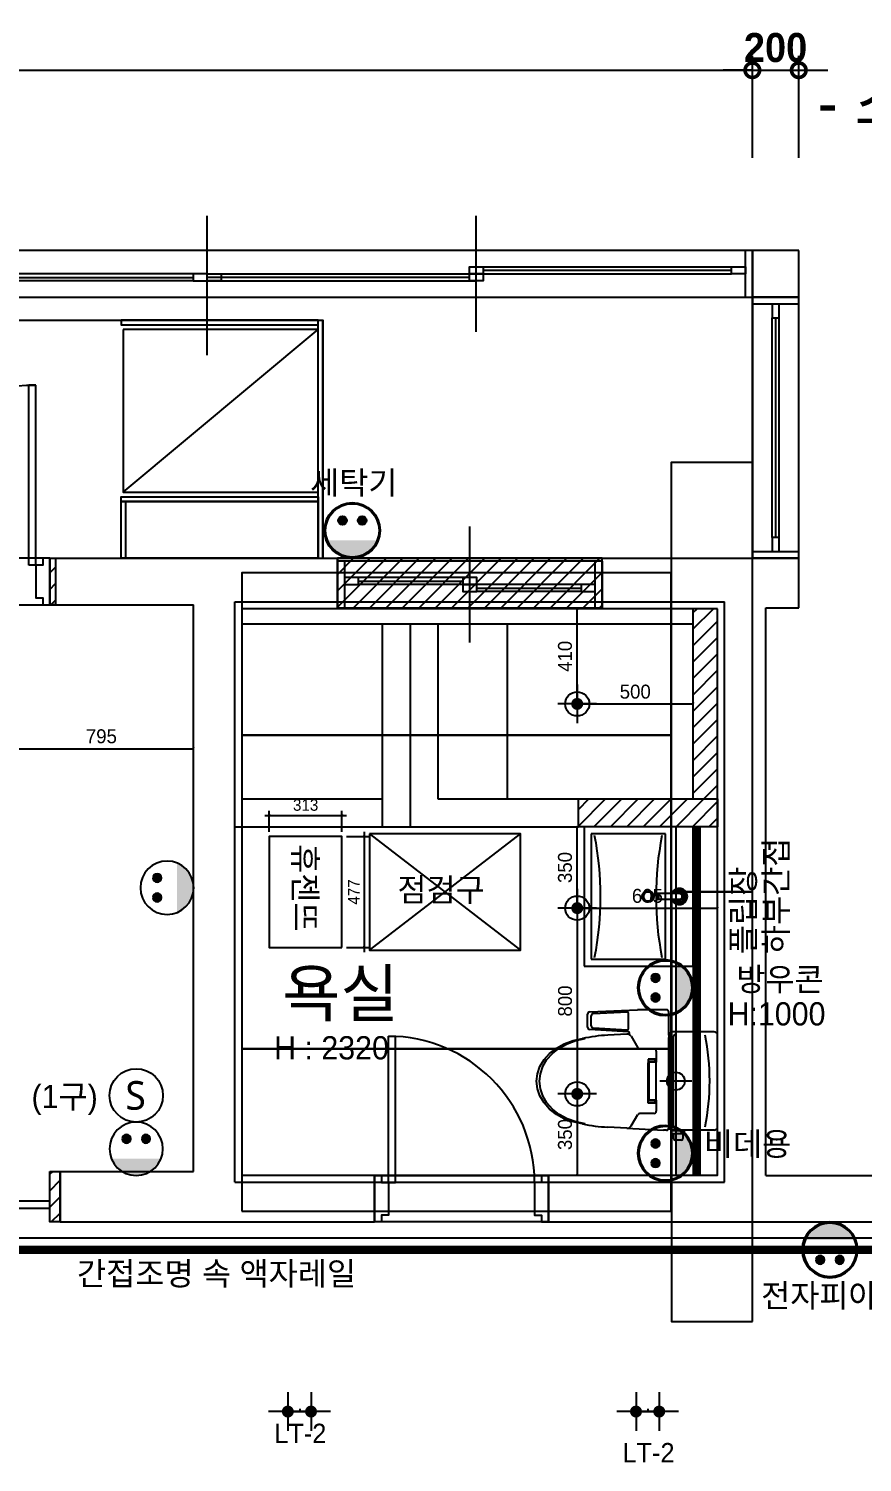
# Model space of a CAD drawing. Header units: inches. Extents: x 7740 to 83056, y -9304 to 75068.
# Drawn here: x 39194 to 42786, y 44262 to 50436 of the extents above; entities that cross this region are included whole.
import ezdxf
from ezdxf.enums import TextEntityAlignment as Align

# ---------------------------------------------------------------- set-up
doc = ezdxf.new("R2010")
doc.units = ezdxf.units.IN
doc.header["$LTSCALE"] = 50
doc.header["$MEASUREMENT"] = 0
doc.linetypes.add('HID', pattern=[2.3, 1.5, -0.8])
for name, color, linetype in [('0-ELC TEXT', 7, 'Continuous'), ('02-WAL', 2, 'Continuous'), ('03-TEXT', 3, 'Continuous'), ('03-WAL NEW', 3, 'Continuous'), ('04-WIN', 4, 'Continuous'), ('06-FUR', 6, 'Continuous'), ('06-LIGHT', 4, 'Continuous'), ('07-DIM', 5, 'Continuous'), ('07-DIM WAL', 5, 'Continuous'), ('3.기호.계단선', 30, 'Continuous'), ('9.보조선', 5, 'Continuous'), ('CO-BATH', 6, 'Continuous'), ('RC-LIGHT', 7, 'Continuous'), ('도면층2', 2, 'Continuous'), ('도면층4', 4, 'Continuous'), ('도면층5', 5, 'Continuous'), ('설비', 7, 'Continuous')]:
    doc.layers.add(name, color=color, linetype=linetype)
doc.styles.add('HY울릉도L', font='Dotum.ttf')
doc.styles.get("Standard").update_dxf_attribs({"font": 'txt.shx', "bigfont": 'whgtxt.shx'})
doc.styles.add('넥슨고딕', font='NEXONLv1GothicBold.ttf')
doc.styles.add('마감재', font='stylu.ttf')
doc.styles.add('코레일둥고', font='Korail_Round_Gothic_Medium.ttf')
doc.dimstyles.new('20', dxfattribs={"dimscale": 20, "dimtxt": 2.5, "dimasz": 1, "dimexe": 1, "dimexo": 1, "dimgap": 1, "dimtad": 1, "dimdec": 0, "dimrnd": 0.05, "dimdsep": 46, "dimlunit": 6, "dimtxsty": 'HY울릉도L', "dimblk": 'ARCHTICK', "dimcen": 2.5, "dimdle": 1, "dimclrd": 133, "dimclre": 133, "dimclrt": 30, "dimadec": 0, "dimazin": 0, "dimtfac": 1, "dimtdec": 0, "dimtix": 1, "dimtmove": 2, "dimatfit": 3, "dimldrblk": 'ARCHTICK', "dimfxl": 0, "dimlwd": -1, "dimlwe": -1, "dimarcsym": 0})
doc.dimstyles.new('50', dxfattribs={"dimscale": 50, "dimtxt": 2.5, "dimasz": 2.5, "dimexe": 1.25, "dimexo": 2, "dimtad": 1, "dimdec": 0, "dimtxsty": '넥슨고딕', "dimblk": 'DOTSMALL', "dimcen": 2.5, "dimclrd": 1, "dimclre": 1, "dimclrt": 2, "dimadec": 0, "dimazin": 0, "dimtfac": 1, "dimtdec": 0, "dimtix": 1, "dimtmove": 0, "dimatfit": 3, "dimldrblk": 'DOTSMALL', "dimfxl": 0, "dimarcsym": 0})
doc.dimstyles.new('사본 벽치수 Copy of DIM-30', dxfattribs={"dimscale": 30, "dimtxt": 2, "dimasz": 0.7, "dimexe": 1, "dimexo": 1, "dimgap": 0.7, "dimtad": 1, "dimdec": 0, "dimzin": 1, "dimdsep": 46, "dimlunit": 6, "dimtxsty": '마감재', "dimblk": 'ARCHTICK', "dimcen": -0.09, "dimclrd": 256, "dimclre": 256, "dimclrt": 3, "dimadec": 0, "dimazin": 0, "dimtfac": 1, "dimtdec": 0, "dimtix": 1, "dimtmove": 2, "dimatfit": 0, "dimldrblk": 'ARCHTICK', "dimfxl": 0, "dimtolj": 1, "dimtzin": 0, "dimarcsym": 0})
pattern_1 = [(45, (0, -15350), (-35.35534, 35.35534), [])]

# ---------------------------------------------------------------- blocks, each defined once
blk = doc.blocks.new('_DOTSMALL')
at = {"color": 0, "linetype": 'ByBlock', "const_width": 0.5}
blk.add_lwpolyline([(-0.0625, 0, 1), (0.0625, 0, 1)], format="xyb", close=True, dxfattribs=at)
blk = doc.blocks.new('*D263')
at = {"layer": '07-DIM', "color": 1, "lineweight": -2}
for p, q in [((33672.3, 49879.7), (33672.3, 50319.2)), ((42312.3, 49879.7), (42312.3, 50319.2)), ((33672.3, 50256.7), (42312.3, 50256.7))]:
    blk.add_line(p, q, dxfattribs=at)
at = {"layer": 'Defpoints', "color": 0}
for p in [(42312.3, 50256.7), (33672.3, 49779.7), (42312.3, 49779.7)]:
    blk.add_point(p, dxfattribs=at)
at = {"layer": '07-DIM', "color": 1, "lineweight": -2, "xscale": 125, "yscale": 125, "zscale": 125, "rotation": 180}
blk.add_blockref('_DOTSMALL', (33672.3, 50256.7), dxfattribs=at)
at = {"layer": '07-DIM', "color": 1, "lineweight": -2, "xscale": 125, "yscale": 125, "zscale": 125}
blk.add_blockref('_DOTSMALL', (42312.3, 50256.7), dxfattribs=at)
at = {"layer": '07-DIM', "color": 2, "insert": (37992.3, 50353.5), "char_height": 125, "attachment_point": 5, "style": '넥슨고딕'}
blk.add_mtext('8640', dxfattribs=at)
blk = doc.blocks.new('*D264')
at = {"layer": '07-DIM', "color": 1, "lineweight": -2}
for p, q in [((42312.3, 49879.7), (42312.3, 50319.2)), ((42512.3, 49879.7), (42512.3, 50319.2)), ((42312.3, 50256.7), (42187.3, 50256.7)), ((42312.3, 50256.7), (42512.3, 50256.7)), ((42512.3, 50256.7), (42637.3, 50256.7))]:
    blk.add_line(p, q, dxfattribs=at)
at = {"layer": 'Defpoints', "color": 0}
for p in [(42512.3, 50256.7), (42312.3, 49779.7), (42512.3, 49779.7)]:
    blk.add_point(p, dxfattribs=at)
at = {"layer": '07-DIM', "color": 1, "lineweight": -2, "xscale": 125, "yscale": 125, "zscale": 125}
blk.add_blockref('_DOTSMALL', (42312.3, 50256.7), dxfattribs=at)
at = {"layer": '07-DIM', "color": 1, "lineweight": -2, "xscale": 125, "yscale": 125, "zscale": 125, "rotation": 180}
blk.add_blockref('_DOTSMALL', (42512.3, 50256.7), dxfattribs=at)
at = {"layer": '07-DIM', "color": 2, "insert": (42412.3, 50353.5), "char_height": 125, "attachment_point": 5, "style": '넥슨고딕'}
blk.add_mtext('200', dxfattribs=at)
blk = doc.blocks.new('FLOORPLAN')
at = {"layer": '03-WAL NEW'}
h = blk.add_hatch(dxfattribs=at)
h.set_pattern_fill('_USER', color=256, scale=50, angle=45, pattern_type=0)
h.set_pattern_definition([(45, (1550.014, 36165.68), (-35.35534, 35.35534), [])])
h.paths.add_polyline_path([(39130.9, 50315.9), (39105.9, 50315.9), (39105.9, 50115.9), (39130.9, 50115.9)])
at = {"layer": '02-WAL'}
for p, q in [((42132.9, 51440.9), (42132.9, 51640.9)), ((42332.9, 51640.9), (42132.9, 51640.9)), ((42332.9, 50102.9), (42332.9, 51640.9)), ((37435.9, 51440.9), (42332.9, 51440.9)), ((42132.9, 50315.9), (42132.9, 51440.9)), ((39105.9, 50315.9), (42332.9, 50315.9)), ((39105.9, 50115.9), (39105.9, 50315.9)), ((40345.9, 50102.9), (40345.9, 50315.9)), ((41485.9, 50102.9), (41485.9, 50315.9)), ((39105.9, 50115.9), (39725.9, 50115.9)), ((39725.9, 47675.9), (39725.9, 50115.9)), ((39903.4, 50128.4), (42013.4, 50128.4)), ((39903.4, 47629.4), (39903.4, 50128.4)), ((42013.4, 47629.4), (42013.4, 50128.4)), ((42190.9, 50102.9), (42332.9, 50102.9)), ((42190.9, 47657.9), (42190.9, 50102.9)), ((39150.9, 47675.9), (39725.9, 47675.9)), ((39150.9, 47457.9), (39150.9, 47675.9)), ((39903.4, 47629.4), (42013.4, 47629.4)), ((40504.9, 47457.9), (40504.9, 47657.9)), ((41254.9, 47457.9), (41254.9, 47657.9)), ((42190.9, 47657.9), (44144.9, 47657.9)), ((39150.9, 47457.9), (40504.9, 47457.9)), ((41254.9, 47457.9), (42864.9, 47457.9))]:
    blk.add_line(p, q, dxfattribs=at)
at = {"layer": '03-WAL NEW'}
blk.add_lwpolyline([(39105.9, 50315.9), (39130.9, 50315.9), (39130.9, 50115.9), (39105.9, 50115.9)], close=True, dxfattribs=at)
at = {"layer": '04-WIN'}
for p, q in [((39045.9, 50285.9), (39045.9, 51060.9)), ((40564.9, 47627.9), (40564.9, 48258.4)), ((40564.9, 47627.9), (40564.9, 48257.9))]:
    blk.add_line(p, q, dxfattribs=at)
at = {"layer": '도면층2'}
for p, q in [((42132.9, 51640.9), (42132.9, 51440.9)), ((42332.9, 51440.9), (42132.9, 51440.9)), ((39105.9, 50315.9), (39105.9, 50115.9)), ((40345.9, 50302.9), (40345.9, 50102.9)), ((41485.9, 50302.9), (41485.9, 50102.9)), ((42332.9, 50315.9), (42132.9, 50315.9)), ((40504.9, 47657.9), (40504.9, 47457.9)), ((41254.9, 47657.9), (41254.9, 47457.9))]:
    blk.add_line(p, q, dxfattribs=at)
at = {"layer": '도면층4'}
for p, q in [((39784.4, 51190.9), (39784.4, 51790.9)), ((40943.7, 51290.9), (40943.7, 51790.9)), ((42332.9, 51640.9), (37435.9, 51640.9)), ((42102.9, 51440.9), (42102.9, 51640.9)), ((42132.9, 51440.9), (42132.9, 51640.9)), ((42042.9, 51555.9), (40973.7, 51555.9)), ((38655.2, 51525.9), (39724.4, 51525.9)), ((40913.7, 51525.9), (39784.4, 51525.9)), ((37435.9, 51440.9), (42332.9, 51440.9)), ((42132.9, 51440.9), (42132.9, 50315.9)), ((42332.9, 51440.9), (42132.9, 51440.9)), ((42332.9, 50315.9), (42332.9, 51440.9)), ((42332.9, 51410.9), (42132.9, 51410.9)), ((42232.9, 51350.9), (42232.9, 50405.9)), ((39045.9, 51060.9), (39015.9, 51060.9)), ((39015.9, 50285.9), (39015.9, 51060.3)), ((39045.9, 50285.9), (39045.9, 51060.9)), ((40915.9, 49952.9), (40915.9, 50452.9)), ((42132.9, 50345.9), (42332.9, 50345.9)), ((39105.9, 50315.9), (38205.9, 50315.9)), ((39045.9, 50285.9), (39015.9, 50285.9)), ((39105.9, 50115.9), (39105.9, 50315.9)), ((39105.9, 50315.9), (39105.9, 50115.9)), ((41485.9, 50302.9), (40345.9, 50302.9)), ((40345.9, 50302.9), (40345.9, 50102.9)), ((40375.9, 50302.9), (40375.9, 50102.9)), ((41455.9, 50102.9), (41455.9, 50302.9)), ((41485.9, 50102.9), (41485.9, 50302.9)), ((42132.9, 50315.9), (42332.9, 50315.9)), ((40435.9, 50217.9), (40885.9, 50217.9)), ((40945.9, 50187.9), (41395.9, 50187.9)), ((38205.9, 50115.9), (39105.9, 50115.9)), ((40345.9, 50102.9), (41485.9, 50102.9)), ((40564.9, 47627.9), (40564.9, 48258.4)), ((40564.9, 48258.4), (40594.9, 48258.4)), ((40594.9, 47627.9), (40594.9, 48257.9)), ((40504.9, 47457.9), (40504.9, 47657.9)), ((40504.9, 47657.9), (41254.9, 47657.9)), ((40504.9, 47657.9), (40504.9, 47457.9)), ((40564.9, 47627.9), (40594.9, 47627.9)), ((41254.9, 47657.9), (41254.9, 47457.9)), ((41254.9, 47457.9), (40504.9, 47457.9))]:
    blk.add_line(p, q, dxfattribs=at)
for points in [[(40973.7, 51570.9), (40973.7, 51540.9), (40913.7, 51540.9), (40913.7, 51570.9)], [(42102.9, 51570.9), (42102.9, 51540.9), (42042.9, 51540.9), (42042.9, 51570.9)], [(39724.4, 51540.9), (39724.4, 51510.9), (39784.4, 51510.9), (39784.4, 51540.9)], [(39844.4, 51540.9), (39844.4, 51510.9), (39784.4, 51510.9), (39784.4, 51540.9)], [(40973.7, 51540.9), (40973.7, 51510.9), (40913.7, 51510.9), (40913.7, 51540.9)], [(42247.9, 51410.9), (42217.9, 51410.9), (42217.9, 51350.9), (42247.9, 51350.9)], [(42247.9, 50405.9), (42217.9, 50405.9), (42217.9, 50345.9), (42247.9, 50345.9)], [(40375.9, 50232.9), (40375.9, 50202.9), (40435.9, 50202.9), (40435.9, 50232.9)], [(40885.9, 50232.9), (40885.9, 50202.9), (40945.9, 50202.9), (40945.9, 50232.9)], [(40885.9, 50202.9), (40885.9, 50172.9), (40945.9, 50172.9), (40945.9, 50202.9)], [(41395.9, 50202.9), (41395.9, 50172.9), (41455.9, 50172.9), (41455.9, 50202.9)]]:
    blk.add_lwpolyline(points, close=True, dxfattribs=at)
for points in [[(39105.9, 50315.9), (39075.9, 50315.9), (39075.9, 50285.9), (39045.9, 50285.9), (39045.9, 50145.9), (39075.9, 50145.9), (39075.9, 50115.9), (39105.9, 50115.9), (39105.9, 50315.9)], [(40504.9, 47657.9), (40534.9, 47657.9), (40534.9, 47627.9), (40564.9, 47627.9), (40564.9, 47487.9), (40534.9, 47487.9), (40534.9, 47457.9), (40504.9, 47457.9), (40504.9, 47657.9)], [(41254.9, 47657.9), (41224.9, 47657.9), (41224.9, 47627.9), (41194.9, 47627.9), (41194.9, 47487.9), (41224.9, 47487.9), (41224.9, 47457.9), (41254.9, 47457.9), (41254.9, 47657.9)]]:
    blk.add_lwpolyline(points, dxfattribs=at)
at = {"layer": '도면층5'}
for p, q in [((40973.7, 51570.9), (42042.9, 51570.9)), ((39724.4, 51540.9), (38655.2, 51540.9)), ((39724.4, 51510.9), (38655.2, 51510.9)), ((39784.4, 51540.9), (40913.7, 51540.9)), ((39784.4, 51510.9), (40943.7, 51510.9)), ((40973.7, 51540.9), (42042.9, 51540.9)), ((42217.9, 50405.9), (42217.9, 51350.9)), ((42247.9, 50405.9), (42247.9, 51350.9)), ((40885.9, 50232.9), (40435.9, 50232.9)), ((40885.9, 50202.9), (40435.9, 50202.9)), ((41395.9, 50202.9), (40945.9, 50202.9)), ((41395.9, 50172.9), (40945.9, 50172.9))]:
    blk.add_line(p, q, dxfattribs=at)
for centre, radius, start, end in [((39043.7, 50282.5), 777.8, 89.83542, 179.75502), ((40563.4, 47626.4), 631.5, 0.1363, 89.8637)]:
    blk.add_arc(centre, radius, start, end, dxfattribs=at)
blk = doc.blocks.new('egoo')
at = {"layer": '설비'}
h = blk.add_hatch(color=140, dxfattribs=at)
edge = h.paths.add_edge_path()
edge.add_arc((1015645.3, 443433.7), 22.3, 0, 360)
h = blk.add_hatch(color=140, dxfattribs=at)
edge = h.paths.add_edge_path()
edge.add_arc((1015747.7, 443433.7), 22.3, 0, 360)
h = blk.add_hatch(color=140, dxfattribs=at)
edge = h.paths.add_edge_path()
edge.add_line((1015826.3, 443329.1), (1015566.6, 443329.1))
edge.add_ellipse((1015696.5, 443381.5), major_axis=(99, 99), ratio=1, start_angle=156.95778, end_angle=293.04222)
at = {"layer": '설비', "color": 140}
for centre, radius in [((1015696.5, 443381.5), 140), ((1015645.3, 443433.7), 22.3), ((1015747.7, 443433.7), 22.3)]:
    blk.add_circle(centre, radius, dxfattribs=at)
blk = doc.blocks.new('swich')
at = {"layer": '설비', "color": 140}
blk.add_circle((372828.6, -86554.1), 84, dxfattribs=at)
at = {"layer": '설비', "color": 140, "insert": (372858.7, -86509.1), "char_height": 90, "attachment_point": 3}
blk.add_mtext_dynamic_manual_height_columns('{\\fMalgun Gothic|b0|i0|c129|p50;S}', width=143.497, gutter_width=1, heights=[0], dxfattribs=at)
blk = doc.blocks.new('_ARCHTICK')
at = {"color": 0, "linetype": 'ByBlock', "const_width": 0.075}
blk.add_lwpolyline([(-0.25, -0.25), (0.25, 0.25)], dxfattribs=at)
blk = doc.blocks.new('*D300')
at = {"layer": '07-DIM', "lineweight": -2}
for p, q in [((39905.3, 47355.7), (39905.3, 47364.7)), ((39110.3, 47334.7), (39905.3, 47334.7))]:
    blk.add_line(p, q, dxfattribs=at)
at = {"layer": 'Defpoints', "color": 0}
for p in [(39110.3, 47334.7), (39905.3, 47334.7), (39905.3, 47325.7)]:
    blk.add_point(p, dxfattribs=at)
at = {"layer": '07-DIM', "lineweight": -2, "xscale": 21, "yscale": 21, "zscale": 21, "rotation": 180}
blk.add_blockref('_ARCHTICK', (39110.3, 47334.7), dxfattribs=at)
at = {"layer": '07-DIM', "lineweight": -2, "xscale": 21, "yscale": 21, "zscale": 21}
blk.add_blockref('_ARCHTICK', (39905.3, 47334.7), dxfattribs=at)
at = {"layer": '07-DIM', "color": 3, "insert": (39507.8, 47387.9), "char_height": 60, "attachment_point": 5, "style": '마감재'}
blk.add_mtext('\\A1;795', dxfattribs=at)
blk = doc.blocks.new('B-306')
at = {"layer": 'CO-BATH'}
for p, q in [((150, 227.2), (150, 247.9)), ((157, 254.9), (183, 254.9)), ((190, 227.2), (190, 247.9)), ((0, 197), (0, -197)), ((15, 212), (195.3, 212)), ((142.3, 227.2), (197.7, 227.2)), ((142.3, 227.2), (142.3, 214.8)), ((142.3, 214.8), (197.7, 214.8)), ((191.6, -187.5), (191.6, 186.9)), ((197.7, 227.2), (197.7, 214.8)), ((210.3, -197), (210.3, 197)), ((220.3, 212), (233, 212)), ((391.1, 203.4), (233, 212)), ((372.8, 193.7), (343.9, 144.8)), ((391.1, 203.4), (473.3, 199)), ((210.3, 182.5), (210.3, -187.1)), ((264.4, 83), (264.4, 129.9)), ((274.4, 139.9), (335.3, 139.9)), ((570.3, 184.5), (610.5, 176.1)), ((582.7, 184.5), (622.9, 176.1)), ((610.5, 176.1), (648.2, 162.4)), ((622.9, 176.1), (660.6, 162.4)), ((648.2, 162.4), (682.3, 143.8)), ((660.6, 162.4), (694.7, 143.8)), ((682.3, 143.8), (711.7, 120.8)), ((694.7, 143.8), (724.1, 120.8)), ((180.3, -67.4), (180.3, 69.4)), ((210.2, -87.7), (210.2, 85.6)), ((264.4, 96), (299.2, 96)), ((264.4, 96), (264.4, 86)), ((264.4, 86), (299.2, 86)), ((264.4, 83), (264.4, -89)), ((264.4, 83), (295.2, 83)), ((269.4, 98.7), (269.4, 80.1)), ((295.2, 83), (295.2, -81)), ((299.2, 96), (299.2, -78.7)), ((711.7, 120.8), (735.6, 94.2)), ((724.1, 120.8), (748, 94.2)), ((735.6, 94.2), (753.2, 64.7)), ((748, 94.2), (765.6, 64.7)), ((753.2, 64.7), (763.9, 33.4)), ((765.6, 64.7), (776.4, 33.4)), ((111.7, 1), (248.6, 1)), ((180.2, 1), (180.2, 1)), ((763.9, 33.4), (767.6, 1)), ((767.6, 1), (763.9, -31.4)), ((776.4, 33.4), (780, 1)), ((780, 1), (776.4, -31.4)), ((763.9, -31.4), (753.2, -62.7)), ((776.4, -31.4), (765.6, -62.7)), ((264.4, -81), (295.2, -81)), ((264.4, -127.9), (264.4, -81)), ((264.4, -84), (264.4, -94)), ((264.4, -84), (299.2, -84)), ((264.4, -94), (299.2, -94)), ((269.4, -78.1), (269.4, -97.3)), ((299.2, -94), (299.2, -74.9)), ((711.7, -118.8), (682.3, -141.8)), ((724.1, -118.8), (694.7, -141.8)), ((735.6, -92.2), (711.7, -118.8)), ((748, -92.2), (724.1, -118.8)), ((753.2, -62.7), (735.6, -92.2)), ((765.6, -62.7), (748, -92.2)), ((274.4, -137.9), (335.3, -137.9)), ((373.2, -192.3), (343.9, -142.8)), ((610.5, -174.1), (570.3, -182.5)), ((622.9, -174.1), (582.7, -182.5)), ((648.2, -160.4), (610.5, -174.1)), ((660.6, -160.4), (622.9, -174.1)), ((682.3, -141.8), (648.2, -160.4)), ((694.7, -141.8), (660.6, -160.4)), ((15, -212), (195.3, -212)), ((210.3, -197), (210.3, -297.2)), ((380.2, -199.3), (380.2, -207.3)), ((384.6, -223.8), (384.6, -293)), ((384.9, -212.3), (550.8, -221.5)), ((389.9, -218.8), (535.2, -226.8)), ((391.6, -202.1), (473.3, -197)), ((544.6, -236.8), (544.6, -281.2)), ((560.3, -231.5), (560.3, -287.5)), ((220.1, -307), (345.2, -307)), ((550.7, -297.4), (345.2, -307)), ((535.1, -291.2), (389.8, -298))]:
    blk.add_line(p, q, dxfattribs=at)
blk.add_circle((180.2, 1), 38.4, dxfattribs=at)
for centre, radius, start, end in [((157, 247.9), 7, 90, 180), ((183, 247.9), 7, 0, 90), ((15, 197), 15, 90, 180), ((1014.3, 0), 980.2, 168.40606, 191.59394), ((176.6, 186.9), 15, 0, 90), ((195.3, 197), 15, 0, 90), ((220.3, 202), 10, 90, 180), ((390, 183.5), 20, 86.90307, 149.35204), ((444.4, -440.2), 639.8, 77.51488, 87.41146), ((274.4, 129.9), 10, 90, 180), ((335.3, 149.9), 10, 270, 329.35204), ((274.4, -127.9), 10, 180, 270), ((335.3, -147.9), 10, 30.64795, 90), ((444.4, 442.2), 639.8, 272.58854, 282.48512), ((15, -197), 15, 180, 270), ((176.6, -187.5), 15, 270, 0), ((195.3, -197), 15, 270, 0), ((390.4, -182.1), 20, 210.64795, 273.57222), ((385.2, -207.3), 5, 180, 266.82237), ((389.6, -223.8), 5, 86.82237, 180), ((534.6, -236.8), 10, 0, 86.82237), ((550.3, -231.5), 10, 0, 86.82237), ((220.1, -297.2), 9.82, 180, 270), ((389.6, -293), 5, 180, 272.66187), ((534.6, -281.2), 10, 272.66187, 0), ((550.3, -287.5), 10, 272.66187, 0)]:
    blk.add_arc(centre, radius, start, end, dxfattribs=at)
blk = doc.blocks.new('B-003')
at = {"layer": 'CO-BATH'}
for p, q in [((-300, 0), (-300, -470)), ((300, 0), (-300, 0)), ((300, -470), (300, 0)), ((-300, -470), (300, -470))]:
    blk.add_line(p, q, dxfattribs=at)
at = {"layer": 'CO-BATH', "color": 8}
for p, q in [((-12.5, -60), (-12.5, -150.5)), ((12.5, -60), (12.5, -150.5)), ((-270, -120), (-270, -440)), ((270, -120), (-270, -120)), ((270, -440), (270, -120)), ((-14.5, -155.5), (-14.5, -160.5)), ((-14.5, -160.5), (14.5, -160.5)), ((-13.5, -150.5), (-13.5, -155.5)), ((13.5, -150.5), (13.5, -155.5)), ((14.5, -155.5), (14.5, -160.5)), ((-270, -440), (270, -440))]:
    blk.add_line(p, q, dxfattribs=at)
at = {"layer": 'CO-BATH', "color": 251}
for p, q in [((-14.5, -155.5), (14.5, -155.5)), ((-13.5, -150.5), (13.5, -150.5))]:
    blk.add_line(p, q, dxfattribs=at)
at = {"layer": 'CO-BATH', "color": 8}
blk.add_circle((0, -195), 25, dxfattribs=at)
at = {"layer": 'CO-BATH', "color": 251}
blk.add_circle((0, -195), 20, dxfattribs=at)
at = {"layer": 'CO-BATH', "color": 8}
for radius, start, end in [(35, 290.92481, 249.07514), (12.5, 359.99998, 179.99998)]:
    blk.add_arc((0, -60), radius, start, end, dxfattribs=at)
at = {"layer": 'CO-BATH', "color": 251}
for centre, radius, start, end in [((0, -60), 30, 294.62429, 245.37566), ((0, -60), 25, 299.99998, 239.99998), ((0, -60), 18, 313.98294, 226.01701), ((0, 1201.9), 1362.4, 258.89099, 281.10901), ((0, -1761.9), 1362.4, 78.89099, 101.10901)]:
    blk.add_arc(centre, radius, start, end, dxfattribs=at)
blk = doc.blocks.new('2DLSCL')
h = blk.add_hatch(color=256)
h.dxf.hatch_style = 1
edge = h.paths.add_edge_path()
edge.add_arc((36127.3, 44397.2), 26, 0, 360, ccw=False)
h = blk.add_hatch(color=256)
h.dxf.hatch_style = 1
edge = h.paths.add_edge_path()
edge.add_arc((36227.3, 44397.2), 26, 0, 360, ccw=False)
at = {"color": 1, "linetype": 'Continuous'}
for p, q in [((36127.3, 44480.5), (36127.3, 44313.9)), ((36227.3, 44480.5), (36227.3, 44313.9)), ((36210.6, 44397.2), (36044, 44397.2)), ((36310.6, 44397.2), (36144, 44397.2))]:
    blk.add_line(p, q, dxfattribs=at)
blk.add_lwpolyline([(36127.3, 44397.2), (36227.3, 44397.2), (36179.8, 44397.2), (36179.8, 44408.9)], dxfattribs=at)
blk = doc.blocks.new('CNRKZHS')
h = blk.add_hatch(color=10)
h.dxf.hatch_style = 1
edge = h.paths.add_edge_path()
edge.add_arc((34779.6, 43811.7), 120, 0, 360)
edge = h.paths.add_edge_path(flags=17)
edge.add_arc((34779.6, 43811.7), 115, 0, 360)
at = {"color": 10}
for radius in [120, 115]:
    blk.add_circle((34779.6, 43811.7), radius, dxfattribs=at)
at = {"color": 10, "linetype": 'HID', "xscale": 0.8214285869294656, "yscale": 0.8214285869294656, "zscale": 0.8214285869294656}
blk.add_blockref('egoo', (-799542.5, -320394.5), dxfattribs=at)
blk = doc.blocks.new('hallogen')
h = blk.add_hatch(color=256)
h.dxf.hatch_style = 1
edge = h.paths.add_edge_path()
edge.add_arc((48591.7, 60854.3), 31.2, 0, 360, ccw=False)
at = {"color": 1, "linetype": 'Continuous'}
for p, q in [((48591.7, 60954.3), (48591.7, 60754.3)), ((48691.7, 60854.3), (48491.7, 60854.3))]:
    blk.add_line(p, q, dxfattribs=at)
at = {"color": 4, "linetype": 'Continuous'}
blk.add_circle((48591.7, 60854.3), 62.5, dxfattribs=at)
blk = doc.blocks.new('*D529')
at = {"layer": '07-DIM', "lineweight": -2}
blk.add_line((41557.8, 47527.7), (42057.8, 47527.7), dxfattribs=at)
at = {"layer": 'Defpoints', "color": 0}
for p in [(41557.8, 47527.7), (42057.8, 47527.7), (42057.8, 47527.7)]:
    blk.add_point(p, dxfattribs=at)
at = {"layer": '07-DIM', "lineweight": -2, "xscale": 21, "yscale": 21, "zscale": 21, "rotation": 180}
blk.add_blockref('_ARCHTICK', (41557.8, 47527.7), dxfattribs=at)
at = {"layer": '07-DIM', "lineweight": -2, "xscale": 21, "yscale": 21, "zscale": 21}
blk.add_blockref('_ARCHTICK', (42057.8, 47527.7), dxfattribs=at)
at = {"layer": '07-DIM', "color": 3, "insert": (41807.8, 47580.2), "char_height": 60, "attachment_point": 5, "style": '마감재'}
blk.add_mtext('\\A1;500', dxfattribs=at)
blk = doc.blocks.new('*D530')
at = {"layer": '07-DIM', "lineweight": -2}
blk.add_line((41557.8, 47527.7), (41557.8, 47937.2), dxfattribs=at)
at = {"layer": 'Defpoints', "color": 0}
for p in [(41557.8, 47937.2), (41557.8, 47937.2), (41557.8, 47527.7)]:
    blk.add_point(p, dxfattribs=at)
at = {"layer": '07-DIM', "lineweight": -2, "xscale": 21, "yscale": 21, "zscale": 21}
for p, rotation in [((41557.8, 47937.2), 90), ((41557.8, 47527.7), 270)]:
    blk.add_blockref('_ARCHTICK', p, dxfattribs=dict(at, rotation=rotation))
at = {"layer": '07-DIM', "color": 3, "insert": (41505.3, 47732.5), "char_height": 60, "attachment_point": 5, "rotation": 90, "style": '마감재'}
blk.add_mtext('\\A1;410', dxfattribs=at)
blk = doc.blocks.new('*D531')
at = {"layer": '07-DIM', "lineweight": -2}
blk.add_line((41557.8, 46648.2), (42162.8, 46648.2), dxfattribs=at)
at = {"layer": 'Defpoints', "color": 0}
for p in [(41557.8, 46648.2), (42162.8, 46648.2), (42162.8, 46648.2)]:
    blk.add_point(p, dxfattribs=at)
at = {"layer": '07-DIM', "lineweight": -2, "xscale": 21, "yscale": 21, "zscale": 21, "rotation": 180}
blk.add_blockref('_ARCHTICK', (41557.8, 46648.2), dxfattribs=at)
at = {"layer": '07-DIM', "lineweight": -2, "xscale": 21, "yscale": 21, "zscale": 21}
blk.add_blockref('_ARCHTICK', (42162.8, 46648.2), dxfattribs=at)
at = {"layer": '07-DIM', "color": 3, "insert": (41860.3, 46700.7), "char_height": 60, "attachment_point": 5, "style": '마감재'}
blk.add_mtext('\\A1;605', dxfattribs=at)
blk = doc.blocks.new('*D532')
at = {"layer": '07-DIM', "lineweight": -2}
blk.add_line((41557.8, 46648.2), (41557.8, 45848.2), dxfattribs=at)
at = {"layer": 'Defpoints', "color": 0}
for p in [(41557.8, 46648.2), (41557.8, 45848.2), (41557.8, 45848.2)]:
    blk.add_point(p, dxfattribs=at)
at = {"layer": '07-DIM', "lineweight": -2, "xscale": 21, "yscale": 21, "zscale": 21}
for p, rotation in [((41557.8, 46648.2), 90), ((41557.8, 45848.2), 270)]:
    blk.add_blockref('_ARCHTICK', p, dxfattribs=dict(at, rotation=rotation))
at = {"layer": '07-DIM', "color": 3, "insert": (41505.6, 46248.2), "char_height": 60, "attachment_point": 5, "rotation": 90, "style": '마감재'}
blk.add_mtext('\\A1;800', dxfattribs=at)
blk = doc.blocks.new('*D533')
at = {"layer": '07-DIM', "lineweight": -2}
blk.add_line((41557.8, 45848.2), (41557.8, 45498.2), dxfattribs=at)
at = {"layer": 'Defpoints', "color": 0}
for p in [(41557.8, 45848.2), (41557.8, 45498.2), (41557.8, 45498.2)]:
    blk.add_point(p, dxfattribs=at)
at = {"layer": '07-DIM', "lineweight": -2, "xscale": 21, "yscale": 21, "zscale": 21}
for p, rotation in [((41557.8, 45848.2), 90), ((41557.8, 45498.2), 270)]:
    blk.add_blockref('_ARCHTICK', p, dxfattribs=dict(at, rotation=rotation))
at = {"layer": '07-DIM', "color": 3, "insert": (41505.3, 45673.2), "char_height": 60, "attachment_point": 5, "rotation": 90, "style": '마감재'}
blk.add_mtext('\\A1;350', dxfattribs=at)
blk = doc.blocks.new('*D534')
at = {"layer": '07-DIM', "lineweight": -2}
blk.add_line((41557.8, 46648.2), (41557.8, 46998.2), dxfattribs=at)
at = {"layer": 'Defpoints', "color": 0}
for p in [(41557.8, 46998.2), (41557.8, 46998.2), (41557.8, 46648.2)]:
    blk.add_point(p, dxfattribs=at)
at = {"layer": '07-DIM', "lineweight": -2, "xscale": 21, "yscale": 21, "zscale": 21}
for p, rotation in [((41557.8, 46998.2), 90), ((41557.8, 46648.2), 270)]:
    blk.add_blockref('_ARCHTICK', p, dxfattribs=dict(at, rotation=rotation))
at = {"layer": '07-DIM', "color": 3, "insert": (41505.3, 46823.2), "char_height": 60, "attachment_point": 5, "rotation": 90, "style": '마감재'}
blk.add_mtext('\\A1;350', dxfattribs=at)
blk = doc.blocks.new('*D784')
at = {"layer": '06-FUR', "color": 133}
for p, q in [((40211.3, 47047.1), (40564.3, 47047.1)), ((40231.3, 46976.2), (40231.3, 47067.1)), ((40544.3, 46976.2), (40544.3, 47067.1))]:
    blk.add_line(p, q, dxfattribs=at)
at = {"layer": 'Defpoints', "color": 0}
for p in [(40544.3, 47047.1), (40231.3, 46956.2), (40544.3, 46956.2)]:
    blk.add_point(p, dxfattribs=at)
at = {"layer": '06-FUR', "color": 133, "xscale": 20, "yscale": 20, "zscale": 20, "rotation": 180}
blk.add_blockref('_ARCHTICK', (40231.3, 47047.1), dxfattribs=at)
at = {"layer": '06-FUR', "color": 133, "xscale": 20, "yscale": 20, "zscale": 20}
blk.add_blockref('_ARCHTICK', (40544.3, 47047.1), dxfattribs=at)
at = {"layer": '06-FUR', "color": 30, "insert": (40387.8, 47092.1), "char_height": 50, "attachment_point": 5, "style": 'HY울릉도L'}
blk.add_mtext('313', dxfattribs=at)
blk = doc.blocks.new('*D785')
at = {"layer": '06-FUR', "color": 133}
for p, q in [((40564.3, 46956.2), (40660.1, 46956.2)), ((40640.1, 46976.2), (40640.1, 46459.2)), ((40564.3, 46479.2), (40660.1, 46479.2))]:
    blk.add_line(p, q, dxfattribs=at)
at = {"layer": 'Defpoints', "color": 0}
for p in [(40544.3, 46956.2), (40544.3, 46479.2), (40640.1, 46479.2)]:
    blk.add_point(p, dxfattribs=at)
at = {"layer": '06-FUR', "color": 133, "xscale": 20, "yscale": 20, "zscale": 20}
for p, rotation in [((40640.1, 46956.2), 90), ((40640.1, 46479.2), 270)]:
    blk.add_blockref('_ARCHTICK', p, dxfattribs=dict(at, rotation=rotation))
at = {"layer": '06-FUR', "color": 30, "insert": (40595.1, 46717.7), "char_height": 50, "attachment_point": 5, "rotation": 90, "style": 'HY울릉도L'}
blk.add_mtext('477', dxfattribs=at)

msp = doc.modelspace()

# ---------------------------------------------------------------- hatches: boundary and pattern name
at = {"layer": '03-WAL NEW'}
h = msp.add_hatch(dxfattribs=at)
h.set_pattern_fill('_USER', color=256, scale=50, angle=45, pattern_type=0)
h.set_pattern_definition(pattern_1)
h.paths.add_polyline_path([(40525.3, 47941.7), (41665.3, 47941.7), (41665.3, 48154.7), (40525.3, 48154.7)])
h = msp.add_hatch(dxfattribs=at)
h.set_pattern_fill('_USER', color=256, scale=50, angle=45, pattern_type=0)
h.set_pattern_definition(pattern_1)
h.paths.add_polyline_path([(42162.8, 47937.2), (42057.8, 47937.2), (42057.8, 47118.2), (42162.8, 47118.2)])
h = msp.add_hatch(dxfattribs=at)
h.set_pattern_fill('_USER', color=256, scale=50, angle=45, pattern_type=0)
h.set_pattern_definition(pattern_1)
h.paths.add_polyline_path([(41562.8, 47118.2), (42162.8, 47118.2), (42162.8, 46998.2), (41562.8, 46998.2)])
h = msp.add_hatch(dxfattribs=at)
h.set_pattern_fill('_USER', color=256, scale=50, angle=45, pattern_type=0)
h.set_pattern_definition(pattern_1)
h.paths.add_polyline_path([(39285.3, 45514.7), (39330.3, 45514.7), (39330.3, 45296.7), (39285.3, 45296.7)])

# ---------------------------------------------------------------- linework, layer by layer
at = {"color": 10, "linetype": 'HID', "const_width": 36}
for points in [[(42072.8, 45498.2), (42072.8, 46998.2)], [(35334.3, 45176.7), (43044.3, 45176.7)]]:
    msp.add_lwpolyline(points, dxfattribs=at)
at = {"layer": '03-WAL NEW'}
for p, q in [((42057.8, 47118.2), (42057.8, 47937.2)), ((42057.8, 46998.2), (42057.8, 45498.2))]:
    msp.add_line(p, q, dxfattribs=at)
at = {"layer": '03-WAL NEW', "color": 8}
for p, q in [((40112.8, 47872.2), (42057.8, 47872.2)), ((40717.8, 47872.2), (40717.8, 46998.2)), ((40837.8, 47872.2), (40837.8, 46998.2)), ((40957.8, 47872.2), (40957.8, 47118.2)), ((41257.8, 47118.2), (41257.8, 47872.2)), ((40112.8, 47118.2), (40717.8, 47118.2)), ((40957.8, 47118.2), (41562.8, 47118.2)), ((40082.8, 46998.2), (41562.8, 46998.2))]:
    msp.add_line(p, q, dxfattribs=at)
msp.add_lwpolyline([(34110.3, 48154.7), (34110.3, 49179.7), (40462.3, 49179.7), (40462.3, 48154.7)], dxfattribs=at)
at = {"layer": '03-WAL NEW'}
for points in [[(40525.3, 47941.7), (41665.3, 47941.7), (41665.3, 48154.7), (40525.3, 48154.7)], [(41562.8, 47118.2), (42162.8, 47118.2), (42162.8, 46998.2), (41562.8, 46998.2)], [(39285.3, 45514.7), (39330.3, 45514.7), (39330.3, 45296.7), (39285.3, 45296.7)]]:
    msp.add_lwpolyline(points, close=True, dxfattribs=at)
at = {"layer": '04-WIN'}
msp.add_lwpolyline([(38450.3, 45356.7), (39285.3, 45356.7), (39285.3, 45386.7), (38450.3, 45386.7)], close=True, dxfattribs=at)
at = {"layer": '06-FUR'}
for p, q in [((40442.3, 48154.7), (40442.3, 49179.7)), ((40462.3, 48154.7), (40462.3, 49179.7)), ((39602.3, 48439.7), (40442.3, 49139.7))]:
    msp.add_line(p, q, dxfattribs=at)
for points in [[(40442.3, 49179.7), (39592.3, 49179.7), (39592.3, 49159.7), (40442.3, 49159.7), (40442.3, 49179.7)], [(40442.3, 48399.7), (39592.3, 48399.7), (39592.3, 48419.7), (40442.3, 48419.7), (40442.3, 48399.7)]]:
    msp.add_lwpolyline(points, dxfattribs=at)
for points in [[(39602.3, 49139.7), (39602.3, 48439.7), (40442.3, 48439.7), (40442.3, 49139.7)], [(39592.3, 48399.7), (40442.3, 48399.7), (40442.3, 48154.7), (39592.3, 48154.7)], [(41982.8, 45498.2), (42162.8, 45498.2), (42162.8, 46998.2), (41982.8, 46998.2)]]:
    msp.add_lwpolyline(points, close=True, dxfattribs=at)
at = {"layer": '06-LIGHT'}
msp.add_line((43044.3, 45226.7), (35334.3, 45226.7), dxfattribs=at)
msp.add_lwpolyline([(39592.3, 48399.7), (39612.3, 48399.7), (39612.3, 48154.7), (39592.3, 48154.7), (39592.3, 48399.7)], dxfattribs=at)
at = {"layer": '3.기호.계단선'}
for p, q in [((40662.8, 46467.7), (41312.8, 46967.7)), ((40662.8, 46967.7), (41312.8, 46467.7))]:
    msp.add_line(p, q, dxfattribs=at)
for points in [[(42312.8, 46717.7), (42312.8, 48567.7), (41962.8, 48567.7), (41962.8, 46717.7)], [(40112.8, 47392.7), (41962.8, 47392.7), (41962.8, 48092.7), (40112.8, 48092.7)], [(40112.8, 47392.7), (40112.8, 46042.7), (41962.8, 46042.7), (41962.8, 47392.7)], [(40544.3, 46479.2), (40544.3, 46956.2), (40231.3, 46956.2), (40231.3, 46479.2)], [(40662.8, 46967.7), (40662.8, 46467.7), (41312.8, 46467.7), (41312.8, 46967.7)], [(42313.3, 44867.7), (42313.3, 46717.7), (41963.3, 46717.7), (41963.3, 44867.7)], [(40112.8, 45342.7), (41962.8, 45342.7), (41962.8, 46042.7), (40112.8, 46042.7)]]:
    msp.add_lwpolyline(points, close=True, dxfattribs=at)
at = {"layer": '9.보조선'}
msp.add_lwpolyline([(42162.8, 47937.2), (40112.8, 47937.2), (40112.8, 45498.2), (42162.8, 45498.2)], close=True, dxfattribs=at)

# ---------------------------------------------------------------- block references
msp.add_blockref('FLOORPLAN', (179.4, -2161.2))
at = {"layer": '06-FUR', "rotation": 180}
msp.add_blockref('B-306', (42162.8, 45903.9), dxfattribs=at)
at = {"layer": '06-LIGHT', "xscale": 0.8333333333333334, "yscale": 0.8333333333333334, "zscale": 0.8333333333333334}
for p in [(1064.7, -3184.2), (1064.7, -4063.7), (1064.7, -4863.7)]:
    msp.add_blockref('hallogen', p, dxfattribs=at)
at = {"layer": '06-LIGHT'}
for p in [(4183.8, 83), (5683.8, 83)]:
    msp.add_blockref('2DLSCL', p, dxfattribs=at)
at = {"layer": '07-DIM WAL', "rotation": 270}
msp.add_blockref('B-003', (42057.8, 46698.2), dxfattribs=at)
at = {"layer": '설비', "color": 253}
msp.add_blockref('CNRKZHS', (5809.3, 4463), dxfattribs=at)
at = {"layer": '설비', "color": 253, "xscale": -0.8214285869294656, "yscale": 0.8214285869294656, "zscale": 0.8214285869294656, "rotation": 90}
msp.add_blockref('egoo', (403997, 881058.1), dxfattribs=at)
at = {"layer": '설비', "color": 253, "xscale": -1}
for p, rotation in [((85749.8, 81085.1), 90), ((85749.8, 80372.2), 90), ((7867, 88988.4), 180)]:
    msp.add_blockref('CNRKZHS', p, dxfattribs=dict(at, rotation=rotation))
at = {"layer": '설비', "color": 140, "xscale": 1.369047619047649, "yscale": 1.369047619047649, "zscale": 1.369047619047649}
msp.add_blockref('swich', (-470762.1, 164338.4), dxfattribs=at)
at = {"layer": '설비', "color": 253, "xscale": -0.8214285869294656, "yscale": 0.8214285869294656, "zscale": 0.8214285869294656}
msp.add_blockref('egoo', (873979.9, -318594.5), dxfattribs=at)

# ---------------------------------------------------------------- texts
at = {"layer": '0-ELC TEXT', "style": '코레일둥고'}
msp.add_text('H : 2320', height=100, dxfattribs=at).set_placement((40251.9, 45996.7))
at = {"layer": '03-TEXT', "style": '코레일둥고'}
msp.add_text('욕실', height=200, dxfattribs=at).set_placement((40537.8, 46181.3), align=Align.CENTER)
at = {"layer": '3.기호.계단선', "style": '코레일둥고'}
msp.add_text('휴젠뜨', height=100, rotation=270, dxfattribs=at).set_placement((40336.1, 46923.8))
msp.add_text('점검구', height=100, dxfattribs=at).set_placement((40782.9, 46677.4))
at = {"layer": 'RC-LIGHT', "color": 140, "style": '코레일둥고'}
for s, height, p in [('- 스위치/콘센트는 도면을 참고하되 기존의', 200, (42593.3, 50216.8)), ('방우콘', 100, (42242.8, 46391.7)), ('H:1000', 100, (42205.5, 46243)), ('(1구)', 100, (39206.8, 45887.2)), ('비데용', 100, (42103.5, 45682.7))]:
    msp.add_text(s, height=height, dxfattribs=at).set_placement(p, align=Align.TOP_LEFT)
at = {"layer": 'RC-LIGHT', "color": 30, "style": '코레일둥고'}
for s, p in [('하부간접', (42364.2, 46450.1)), ('플립장', (42223.4, 46450.1))]:
    msp.add_text(s, height=100, rotation=90, dxfattribs=at).set_placement(p, align=Align.TOP_LEFT)
at = {"layer": '설비', "color": 10, "style": '코레일둥고'}
for s, p in [('세탁기', (40406.7, 48530.1)), ('전자피아노', (42350.1, 45029.2))]:
    msp.add_text(s, height=100, dxfattribs=at).set_placement(p, align=Align.TOP_LEFT)
msp.add_text('간접조명 속 액자레일', height=100, dxfattribs=at).set_placement((40003.9, 45024.3), align=Align.CENTER)
at = {"layer": '설비', "color": 30, "style": '코레일둥고'}
for p in [(40252.9, 44427.9), (41752.9, 44344.9)]:
    msp.add_text('LT-2', height=83.33, dxfattribs=at).set_placement(p, align=Align.TOP_LEFT)

# ---------------------------------------------------------------- dimensions: what is measured, and where the dimension line sits
at = {"layer": '06-FUR'}
dim = msp.add_linear_dim(base=(40544.3, 47047.1), p1=(40231.3, 46956.2), p2=(40544.3, 46956.2), dimstyle='20', override={"dimfxl": 1.25}, dxfattribs=at)
dim.commit()
dim.dimension.update_dxf_attribs({"geometry": '*D784', "text_midpoint": (40387.8, 47092.1)})
dim = msp.add_linear_dim(base=(40640.1, 46479.2), p1=(40544.3, 46956.2), p2=(40544.3, 46479.2), angle=90, dimstyle='20', override={"dimfxl": 1.25}, dxfattribs=at)
dim.commit()
dim.dimension.update_dxf_attribs({"geometry": '*D785', "text_midpoint": (40595.1, 46717.7)})
at = {"layer": '07-DIM'}
for base, p1, p2, picture, middle in [((42312.3, 50256.7), (33672.3, 49779.7), (42312.3, 49779.7), '*D263', (37992.3, 50353.5)), ((42512.3, 50256.7), (42312.3, 49779.7), (42512.3, 49779.7), '*D264', (42412.3, 50353.5))]:
    dim = msp.add_linear_dim(base=base, p1=p1, p2=p2, dimstyle='50', dxfattribs=at)
    dim.commit()
    dim.dimension.update_dxf_attribs({"geometry": picture, "text_midpoint": middle})
for base, p1, p2, picture, middle in [((41557.8101204, 47937.2258512), (41557.8101204, 47527.7258512), (41557.8101204, 47937.2258512), '*D530', (41505.2508232, 47732.4758512)), ((41557.8, 46998.2), (41557.8, 46648.2), (41557.8, 46998.2), '*D534', (41505.3, 46823.2)), ((41557.8, 45848.2), (41557.8, 46648.2), (41557.8, 45848.2), '*D532', (41505.6, 46248.2)), ((41557.8, 45498.2), (41557.8, 45848.2), (41557.8, 45498.2), '*D533', (41505.3, 45673.2))]:
    dim = msp.add_linear_dim(base=base, p1=p1, p2=p2, angle=90, dimstyle='사본 벽치수 Copy of DIM-30', override={"dimfxl": 1.25}, dxfattribs=at)
    dim.commit()
    dim.dimension.update_dxf_attribs({"geometry": picture, "text_midpoint": middle})
for base, p1, p2, picture, middle in [((42057.8, 47527.7), (41557.8, 47527.7), (42057.8, 47527.7), '*D529', (41807.8, 47580.2)), ((39905.3, 47334.7), (39110.3, 47334.7), (39905.3, 47325.7), '*D300', (39507.8, 47387.9)), ((42162.8, 46648.2), (41557.8, 46648.2), (42162.8, 46648.2), '*D531', (41860.3, 46700.7))]:
    dim = msp.add_linear_dim(base=base, p1=p1, p2=p2, dimstyle='사본 벽치수 Copy of DIM-30', override={"dimfxl": 1.25}, dxfattribs=at)
    dim.commit()
    dim.dimension.update_dxf_attribs({"geometry": picture, "text_midpoint": middle})

doc.saveas('drawing.dxf')
